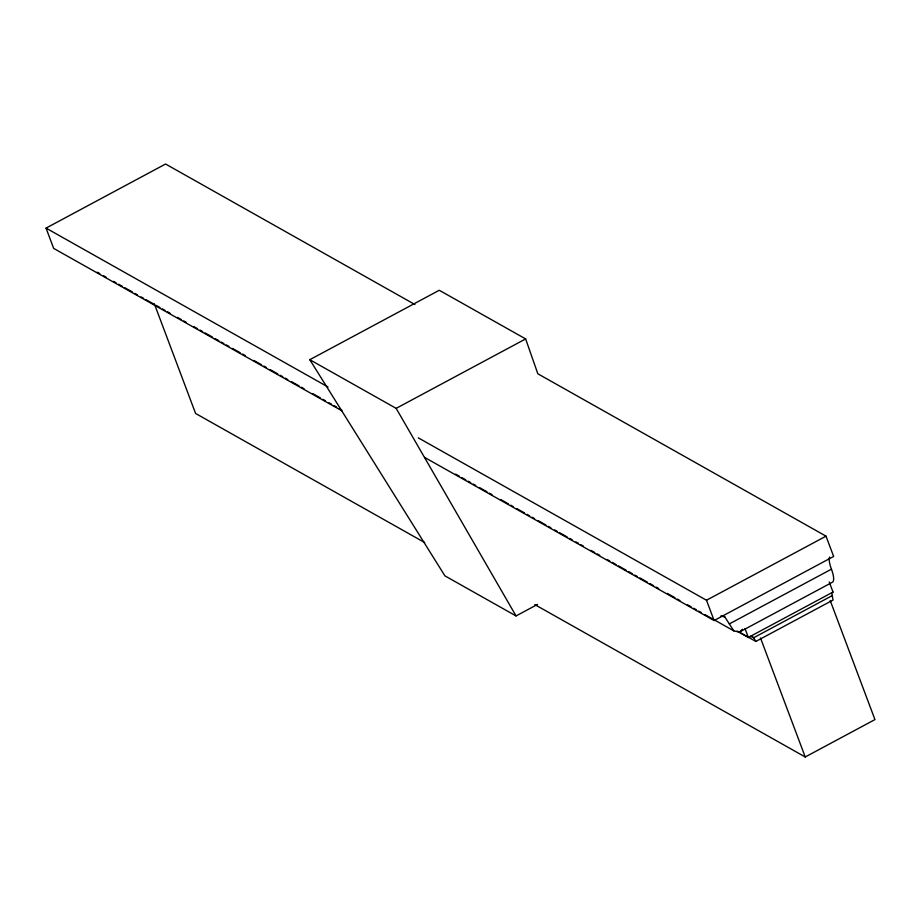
<?xml version="1.0" encoding="UTF-8"?>
<svg xmlns="http://www.w3.org/2000/svg" width="921" height="921" viewBox="0 0 921 921"><rect width="100%" height="100%" fill="white"/><g stroke="black" fill="none" stroke-linecap="round" stroke-linejoin="round"><path stroke-width="1.38" d="M704.991 614.629L733.818 630.873L739.379 632.117L742.476 629.227M829.211 581.911L833.021 592.053L831.79 593.009L833.021 600.055L755.83 641.442L738.297 631.564M341.91 410.801L53.671 248.394L46.05 228.109L165.573 164.019L414.934 304.529M537.507 604.429L516.048 615.942L444.924 575.867L309.79 359.697L439.271 290.265L525.638 338.928L537.829 373.776L826.022 536.16L833.643 556.445L714.12 620.535L424.627 457.415M309.79 359.697L396.157 408.36L525.638 338.928M418.261 437.832L706.499 600.25L826.022 536.16M729.328 623.92L831.433 569.178A20.676 6.021 61.8 0 1 829.625 557.044M739.379 632.117L832.757 582.049A20.676 6.021 61.8 0 0 831.433 569.178M833.021 592.053L748.359 637.447L737.088 631.104M831.79 595.852L753.735 637.712L751.076 636.284L748.359 637.447L745.02 628.583M534.825 604.613L805.23 756.981L874.95 719.589L830.212 600.573M720.683 616.045L724.85 616.966L733.818 630.873M46.05 228.109L328.026 386.993M722.352 615.562L724.85 616.966M751.237 636.296L753.735 637.712L755.83 641.442M97.281 272.213L99.79 273.629M103.555 275.747L106.053 277.152M113.571 281.389L116.081 282.805M118.59 284.221L122.343 286.339M124.853 287.743L132.371 291.98M134.88 293.396L137.379 294.801M141.143 296.919L143.641 298.335M146.151 299.751L153.669 303.988M156.179 305.392L159.932 307.51M162.441 308.926L164.951 310.342M167.449 311.747L169.959 313.163M177.477 317.4L181.241 319.518M183.74 320.922L186.249 322.338M193.767 326.575L197.531 328.693M200.03 330.109L202.539 331.514M205.049 332.93L212.567 337.167M215.065 338.583L218.83 340.701M221.328 342.105L223.838 343.521M226.347 344.938L228.857 346.342M232.61 348.46L240.128 352.697M242.637 354.113L245.136 355.518M253.908 360.468L261.426 364.704M263.936 366.109L266.445 367.525M270.198 369.643L277.716 373.88M280.226 375.296L282.735 376.701M285.234 378.117L287.743 379.533M291.497 381.651L299.014 385.887M301.524 387.292L304.034 388.708M312.806 393.647L320.324 397.884M322.822 399.3L325.332 400.704M329.096 402.822L331.595 404.238M334.104 405.654L336.614 407.059M339.112 408.475L341.622 409.891M455.642 474.131L459.406 476.249M461.916 477.665L465.669 479.783M468.179 481.199L470.677 482.604M473.187 484.02L475.697 485.436M479.45 487.554L486.967 491.779M489.477 493.196L491.987 494.612M500.759 499.55L508.277 503.787M510.775 505.203L513.285 506.608M517.038 508.726L524.556 512.962M527.065 514.379L529.575 515.795M532.073 517.199L534.583 518.615M538.348 520.733L545.865 524.97M548.363 526.375L550.873 527.791M554.638 529.909L557.136 531.325M559.646 532.729L567.163 536.966M569.673 538.382L572.171 539.798M575.936 541.916L578.446 543.321M580.944 544.737L583.454 546.153M590.971 550.39L594.724 552.508M597.234 553.912L599.744 555.328M607.261 559.565L609.76 560.97M612.269 562.386L616.034 564.504M618.532 565.92L626.05 570.157M628.559 571.561L632.324 573.679M634.822 575.095L637.332 576.511M639.842 577.916L647.359 582.153M649.858 583.569L653.622 585.687M656.132 587.103L658.63 588.507M667.403 593.446L674.92 597.683M677.43 599.099L679.928 600.515M687.446 604.752L691.211 606.87M693.72 608.274L696.218 609.69M698.728 611.107L701.238 612.511M424.673 542.55L195.586 413.46L154.36 303.815M396.157 408.36L516.048 615.942M760.493 637.965L805.23 756.981M706.499 600.25L714.12 620.535"/></g></svg>
